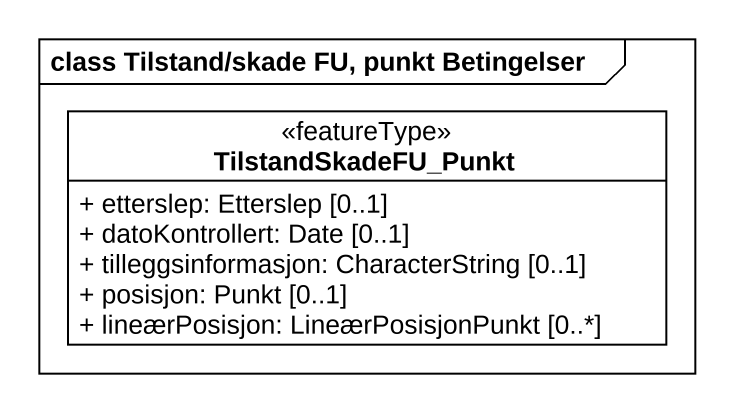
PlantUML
@startuml
mainframe class Tilstand/skade FU, punkt Betingelser
hide circle
hide empty members
skinparam classAttributeIconSize 0
class TilstandSkadeFU_Punkt <<featureType>> {
  + etterslep: Etterslep [0..1]
  + datoKontrollert: Date [0..1]
  + tilleggsinformasjon: CharacterString [0..1]
  + posisjon: Punkt [0..1]
  + lineærPosisjon: LineærPosisjonPunkt [0..*]
}
@enduml
